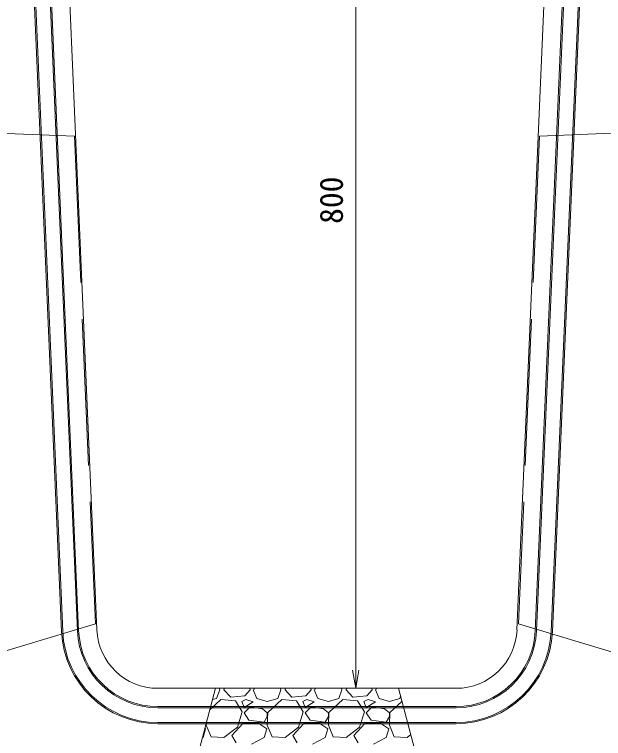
# Model space of a CAD drawing. Units: millimetres at full size, sheet at 1:20; details may follow other scales. Extents: x 0 to 23340, y -4498 to 8520.
# Drawn here: x 16343 to 16825, y 3910 to 4503 of the extents above; entities that cross this region are included whole.
import ezdxf
from ezdxf.enums import TextEntityAlignment as Align

# ---------------------------------------------------------------- set-up
doc = ezdxf.new("R2010")
doc.units = ezdxf.units.MM
doc.header["$LTSCALE"] = 20
doc.linetypes.add('DASHED', pattern=[7.5, 6, -1.5])
for name, color, linetype, lineweight in [('HOLE', 7, 'DASHED', 13), ('KIJUN', 5, 'Continuous', 5), ('SUNPO', 3, 'Continuous', 13), ('ﾊｯﾁﾝｸﾞ', 7, 'Continuous', 5)]:
    doc.layers.add(name, color=color, linetype=linetype, lineweight=lineweight)
doc.styles.add('ＭＳ ゴシック', font='')
doc.styles.get('ＭＳ ゴシック').set_extended_font_data('MS Gothic')

# ---------------------------------------------------------------- blocks, each defined once
blk = doc.blocks.new('open_arrow')
at = {"color": 0, "linetype": 'Continuous', "lineweight": -2}
blk.add_lwpolyline([(7.5, 1.25), (0, 0), (7.5, -1.25)], dxfattribs=at)

msp = doc.modelspace()

# ---------------------------------------------------------------- linework, layer by layer
at = {"layer": 'HOLE'}
for points in [[(16317.48, 4406.65), (16391.95, 4403.67), (16409.2, 4004.04), (16317.48, 3976.46)], [(16847.48, 4406.65), (16773.02, 4403.67), (16755.77, 4004.04), (16847.48, 3976.46)]]:
    msp.add_lwpolyline(points, dxfattribs=at)
msp.add_lwpolyline([(16507.48, 3951.2), (16657.48, 3951.2), (16682.48, 3856.2), (16482.48, 3856.2)], close=True, dxfattribs=at)
at = {"layer": 'KIJUN'}
for p, q in [((16351.65, 4711.2), (16382.45, 3997.83)), ((16800.35, 4712.2), (16769.54, 3998.39)), ((16704.6, 3936.2), (16460.37, 3936.2)), ((16704.6, 3935.2), (16460.37, 3935.2)), ((16460.37, 3923.2), (16704.6, 3923.2)), ((16460.37, 3922.2), (16704.6, 3922.2))]:
    msp.add_line(p, q, dxfattribs=at)
at = {"layer": 'KIJUN', "color": 7, "lineweight": 13}
for p, q in [((16782.48, 4646.2), (16754.55, 3999.04)), ((16704.6, 3951.2), (16460.37, 3951.2))]:
    msp.add_line(p, q, dxfattribs=at)
msp.add_lwpolyline([(16410.42, 3999.04), (16382.48, 4646.2), (16409.48, 4711.2), (16407.48, 4751.2), (16371.48, 4771.2), (16367.48, 4861.2), (16320.48, 4861.2), (16317.48, 4858.2), (16317.48, 3876.2), (16337.48, 3856.2), (16827.48, 3856.2), (16847.48, 3876.2), (16847.48, 4858.2), (16844.48, 4861.2), (16797.48, 4861.2), (16793.48, 4771.2), (16757.48, 4751.2), (16755.48, 4711.2), (16782.48, 4646.2)], dxfattribs=at)
at = {"layer": 'KIJUN'}
for points in [[(16395.43, 3998.39), (16364.62, 4712.2), (16350.61, 4712.2), (16381.45, 3997.79)], [(16394.43, 3998.35), (16363.66, 4711.2), (16351.65, 4711.2)], [(16782.52, 3997.83), (16813.32, 4711.2), (16801.31, 4711.2), (16770.54, 3998.35)], [(16783.52, 3997.79), (16814.36, 4712.2), (16800.35, 4712.2)]]:
    msp.add_lwpolyline(points, dxfattribs=at)
for centre, radius, start, end in [((16460.37, 4001.2), 79, 182.47166, 270), ((16460.37, 4001.2), 78, 182.47166, 270), ((16460.37, 4001.2), 66, 182.47166, 270), ((16460.37, 4001.2), 65, 182.47166, 270), ((16704.6, 4001.2), 65, 270, 357.52834), ((16704.6, 4001.2), 66, 270, 357.52834), ((16704.6, 4001.2), 78, 270, 357.52834), ((16704.6, 4001.2), 79, 270, 357.52834)]:
    msp.add_arc(centre, radius, start, end, dxfattribs=at)
at = {"layer": 'KIJUN', "color": 7, "lineweight": 13}
for centre, start, end in [((16460.37, 4001.2), 182.47166, 270), ((16704.6, 4001.2), 270, 357.52834)]:
    msp.add_arc(centre, 50, start, end, dxfattribs=at)
at = {"layer": 'SUNPO'}
for p, q in [((16622.42, 4751.2), (16622.42, 3951.2)), ((16622.42, 3951.2), (16632.48, 3951.2))]:
    msp.add_line(p, q, dxfattribs=at)
at = {"layer": 'ﾊｯﾁﾝｸﾞ'}
for p, q in [((16508.5, 3943), (16511, 3950)), ((16510.45, 3951.2), (16511, 3950)), ((16514.5, 3950), (16514.95, 3951.2)), ((16520, 3944), (16514.5, 3950)), ((16536, 3950), (16531.5, 3945)), ((16536, 3950), (16535.76, 3951.2)), ((16538.5, 3950), (16541.5, 3943)), ((16539, 3950), (16539.51, 3951.2)), ((16558.5, 3943), (16561, 3950)), ((16560.45, 3951.2), (16561, 3950)), ((16564.5, 3950), (16564.95, 3951.2)), ((16570, 3944), (16564.5, 3950)), ((16586, 3950), (16581.5, 3945)), ((16586, 3950), (16585.76, 3951.2)), ((16588.5, 3950), (16591.5, 3943)), ((16589, 3950), (16589.51, 3951.2)), ((16608.5, 3943), (16611, 3950)), ((16610.45, 3951.2), (16611, 3950)), ((16614.5, 3950), (16614.95, 3951.2)), ((16620, 3944), (16614.5, 3950)), ((16636, 3950), (16631.5, 3945)), ((16636, 3950), (16635.76, 3951.2)), ((16638.5, 3950), (16641.5, 3943)), ((16639, 3950), (16639.51, 3951.2)), ((16512, 3942), (16502.87, 3933.67)), ((16505.06, 3941.99), (16508.5, 3943)), ((16524, 3941), (16512, 3942)), ((16531.5, 3945), (16520, 3944)), ((16529.5, 3932), (16524, 3941)), ((16532.5, 3942), (16529, 3940.5)), ((16529, 3940.5), (16531, 3935.5)), ((16531, 3935.5), (16538.5, 3940)), ((16538.5, 3940), (16532.5, 3942)), ((16541.5, 3943), (16550, 3940.5)), ((16550, 3940.5), (16558.5, 3943)), ((16562, 3942), (16550.5, 3931.5)), ((16574, 3941), (16562, 3942)), ((16581.5, 3945), (16570, 3944)), ((16579.5, 3932), (16574, 3941)), ((16582.5, 3942), (16579, 3940.5)), ((16579, 3940.5), (16581, 3935.5)), ((16581, 3935.5), (16588.5, 3940)), ((16588.5, 3940), (16582.5, 3942)), ((16591.5, 3943), (16600, 3940.5)), ((16600, 3940.5), (16608.5, 3943)), ((16612, 3942), (16600.5, 3931.5)), ((16624, 3941), (16612, 3942)), ((16631.5, 3945), (16620, 3944)), ((16629.5, 3932), (16624, 3941)), ((16632.5, 3942), (16629, 3940.5)), ((16629, 3940.5), (16631, 3935.5)), ((16631, 3935.5), (16638.5, 3940)), ((16638.5, 3940), (16632.5, 3942)), ((16641.5, 3943), (16650, 3940.5)), ((16650, 3940.5), (16658.5, 3943)), ((16660.31, 3940.46), (16650.5, 3931.5)), ((16658.5, 3943), (16659.16, 3944.84)), ((16536, 3936), (16531, 3931)), ((16546, 3934.5), (16536, 3936)), ((16550, 3931), (16546, 3934.5)), ((16586, 3936), (16581, 3931)), ((16596, 3934.5), (16586, 3936)), ((16600, 3931), (16596, 3934.5)), ((16636, 3936), (16631, 3931)), ((16646, 3934.5), (16636, 3936)), ((16650, 3931), (16646, 3934.5)), ((16525.5, 3919.5), (16529.5, 3932)), ((16531, 3931), (16535, 3925)), ((16547.5, 3923.5), (16550, 3928)), ((16550.5, 3931.5), (16550, 3921)), ((16550, 3928), (16550, 3931)), ((16575.5, 3919.5), (16579.5, 3932)), ((16581, 3931), (16585, 3925)), ((16597.5, 3923.5), (16600, 3928)), ((16600.5, 3931.5), (16600, 3921)), ((16600, 3928), (16600, 3931)), ((16625.5, 3919.5), (16629.5, 3932)), ((16631, 3931), (16635, 3925)), ((16647.5, 3923.5), (16650, 3928)), ((16650.5, 3931.5), (16650, 3921)), ((16650, 3928), (16650, 3931)), ((16500.1, 3923.14), (16500, 3921)), ((16521, 3912.5), (16530, 3922.5)), ((16530, 3922.5), (16543, 3922.5)), ((16535, 3925), (16547.5, 3923.5)), ((16543, 3922.5), (16549.5, 3918)), ((16571, 3912.5), (16580, 3922.5)), ((16580, 3922.5), (16593, 3922.5)), ((16585, 3925), (16597.5, 3923.5)), ((16593, 3922.5), (16599.5, 3918)), ((16621, 3912.5), (16630, 3922.5)), ((16630, 3922.5), (16643, 3922.5)), ((16635, 3925), (16647.5, 3923.5)), ((16643, 3922.5), (16649.5, 3918)), ((16499.5, 3918), (16497.5, 3911)), ((16498.86, 3918.44), (16499.5, 3918)), ((16500, 3921), (16504, 3911.5)), ((16514.5, 3911), (16525.5, 3919.5)), ((16549.5, 3918), (16547.5, 3911)), ((16550, 3921), (16554, 3911.5)), ((16564.5, 3911), (16575.5, 3919.5)), ((16599.5, 3918), (16597.5, 3911)), ((16600, 3921), (16604, 3911.5)), ((16614.5, 3911), (16625.5, 3919.5)), ((16649.5, 3918), (16647.5, 3911)), ((16650, 3921), (16654, 3911.5)), ((16497.5, 3911), (16496.81, 3910.64)), ((16504, 3911.5), (16514.5, 3911)), ((16524.5, 3906.5), (16521, 3912.5)), ((16547.5, 3911), (16537, 3905.5)), ((16554, 3911.5), (16564.5, 3911)), ((16574.5, 3906.5), (16571, 3912.5)), ((16597.5, 3911), (16587, 3905.5)), ((16604, 3911.5), (16614.5, 3911)), ((16624.5, 3906.5), (16621, 3912.5)), ((16647.5, 3911), (16637, 3905.5)), ((16654, 3911.5), (16664.5, 3911)), ((16664.5, 3911), (16667.46, 3913.29))]:
    msp.add_line(p, q, dxfattribs=at)

# ---------------------------------------------------------------- block references
at = {"layer": 'SUNPO', "xscale": 2, "yscale": 2, "rotation": 90}
msp.add_blockref('open_arrow', (16622.42, 3951.2), dxfattribs=at)

# ---------------------------------------------------------------- texts
at = {"layer": 'SUNPO', "style": 'ＭＳ ゴシック'}
msp.add_text('800', height=18.99, rotation=90, dxfattribs=at).set_placement((16602.42, 4351.2), align=Align.MIDDLE_CENTER)

doc.saveas('drawing.dxf')
